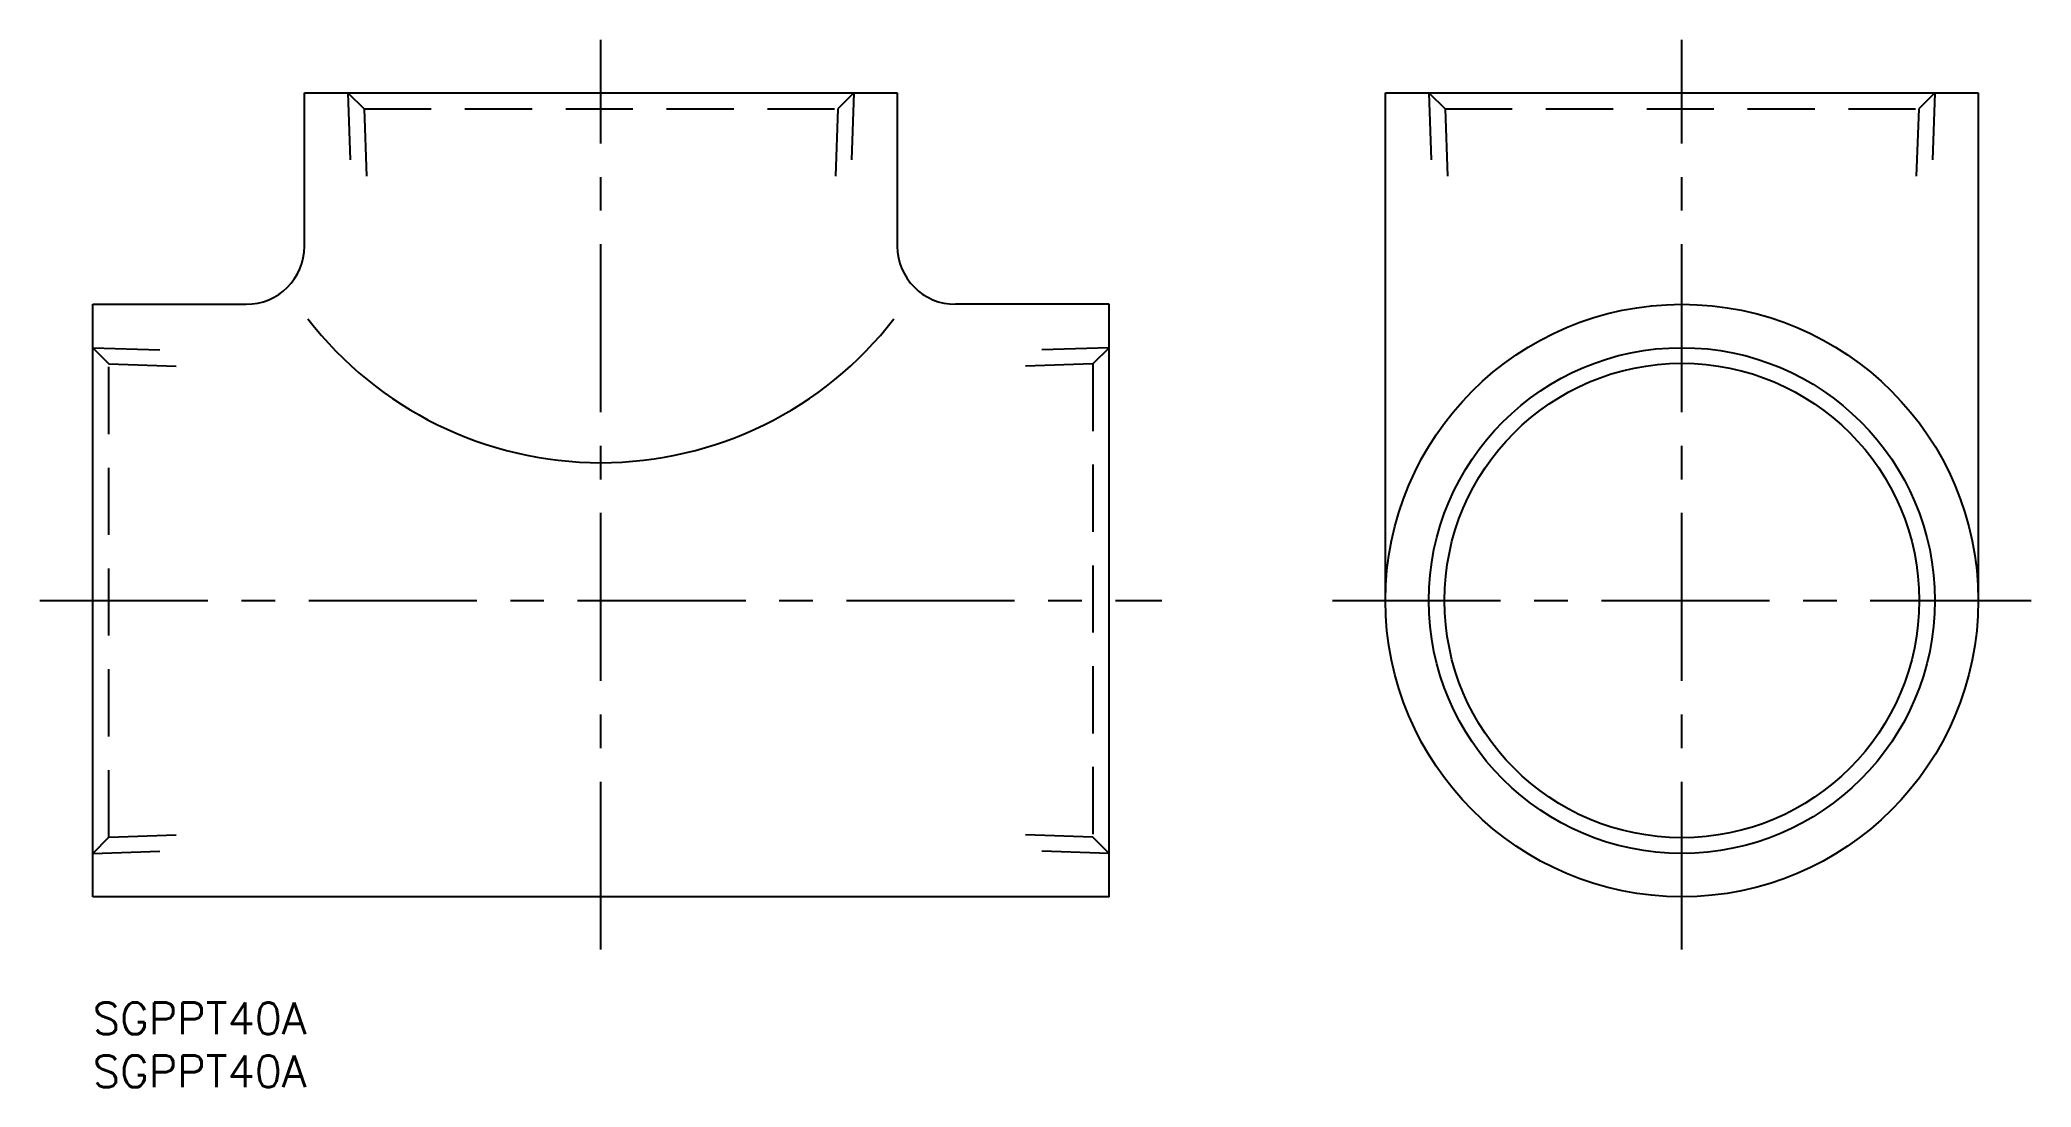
# Model space of a CAD drawing. Extents: x -5 to 183, y -8 to 91.
import ezdxf

# ---------------------------------------------------------------- set-up
doc = ezdxf.new("R2010")
doc.units = 0
doc.header["$LTSCALE"] = 0.5
doc.linetypes.add('CENTER', pattern=[50.8, 31.75, -6.35, 6.35, -6.35])
doc.linetypes.add('DASHED', pattern=[19.05, 12.7, -6.35])
for name, color, linetype in [('MSM_CENTER', 1, 'CENTER'), ('MSM_CONTINUOUS', 7, 'CONTINUOUS'), ('MSM_DASHED', 4, 'DASHED'), ('MSM_NARROW', 5, 'CONTINUOUS'), ('MSM_PART_NUMBER', 7, 'CONTINUOUS')]:
    doc.layers.add(name, color=color, linetype=linetype)
doc.styles.get("Standard").update_dxf_attribs({"font": 'txt.shx', "height": 3, "bigfont": 'bigfont.shx'})

# ---------------------------------------------------------------- blocks, each defined once
blk = doc.blocks.new('*U8')
at = {"layer": 'MSM_PART_NUMBER'}
blk.add_text('SGPPT40A', height=3, dxfattribs=at).set_placement((0, -3))
blk = doc.blocks.new('*U9')
at = {"layer": 'MSM_PART_NUMBER'}
blk.add_text('SGPPT40A', height=3, dxfattribs=at).set_placement((0, -8))

msp = doc.modelspace()

# ---------------------------------------------------------------- linework, layer by layer
at = {"layer": 'MSM_CENTER'}
for p, q in [((48, 5), (48, 91)), ((150.11, 5), (150.11, 91)), ((-5, 38), (101, 38)), ((117.11, 38), (183.11, 38))]:
    msp.add_line(p, q, dxfattribs=at)
at = {"layer": 'MSM_CONTINUOUS'}
for p, q in [((20, 86), (76, 86)), ((20, 71.5), (20, 86)), ((76, 86), (76, 71.5)), ((122.11, 86), (178.11, 86)), ((122.11, 38), (122.11, 86)), ((178.11, 86), (178.11, 38)), ((0, 10), (0, 66)), ((0, 66), (14.5, 66)), ((96, 66), (81.5, 66)), ((96, 10), (96, 66)), ((96, 10), (0, 10))]:
    msp.add_line(p, q, dxfattribs=at)
for radius in [28, 22.42]:
    msp.add_circle((150.11, 38), radius, dxfattribs=at)
for centre, radius, start, end in [((14.5, 71.5), 5.5, 270, 0), ((81.5, 71.5), 5.5, 180, 270), ((48, 86), 34.97, 217.6635, 322.3365)]:
    msp.add_arc(centre, radius, start, end, dxfattribs=at)
at = {"layer": 'MSM_DASHED'}
for p, q in [((24.1, 86), (25.63, 84.47)), ((24.1, 86), (24.41, 77)), ((71.9, 86), (70.37, 84.47)), ((71.9, 86), (71.59, 77)), ((126.2, 86), (127.74, 84.47)), ((126.2, 86), (126.52, 77)), ((174.01, 86), (172.48, 84.47)), ((174.01, 86), (173.69, 77)), ((25.63, 84.47), (70.37, 84.47)), ((25.63, 84.47), (25.89, 77)), ((70.37, 84.47), (70.11, 77)), ((127.74, 84.47), (172.48, 84.47)), ((127.74, 84.47), (128, 77)), ((172.48, 84.47), (172.21, 77)), ((0, 61.9), (1.53, 60.37)), ((0, 61.9), (9, 61.59)), ((1.53, 15.63), (1.53, 60.37)), ((1.53, 60.37), (9, 60.11)), ((96, 61.9), (87, 61.59)), ((94.47, 60.37), (87, 60.11)), ((96, 61.9), (94.47, 60.37)), ((94.47, 60.37), (94.47, 15.63)), ((0, 14.1), (1.53, 15.63)), ((1.53, 15.63), (9, 15.89)), ((94.47, 15.63), (87, 15.89)), ((96, 14.1), (94.47, 15.63)), ((0, 14.1), (9, 14.41)), ((96, 14.1), (87, 14.41))]:
    msp.add_line(p, q, dxfattribs=at)
at = {"layer": 'MSM_NARROW'}
msp.add_circle((150.11, 38), 23.9, dxfattribs=at)

# ---------------------------------------------------------------- block references
at = {"layer": 'MSM_CONTINUOUS'}
for name in ['*U8', '*U9']:
    msp.add_blockref(name, (0, 0), dxfattribs=at)

doc.saveas('drawing.dxf')
